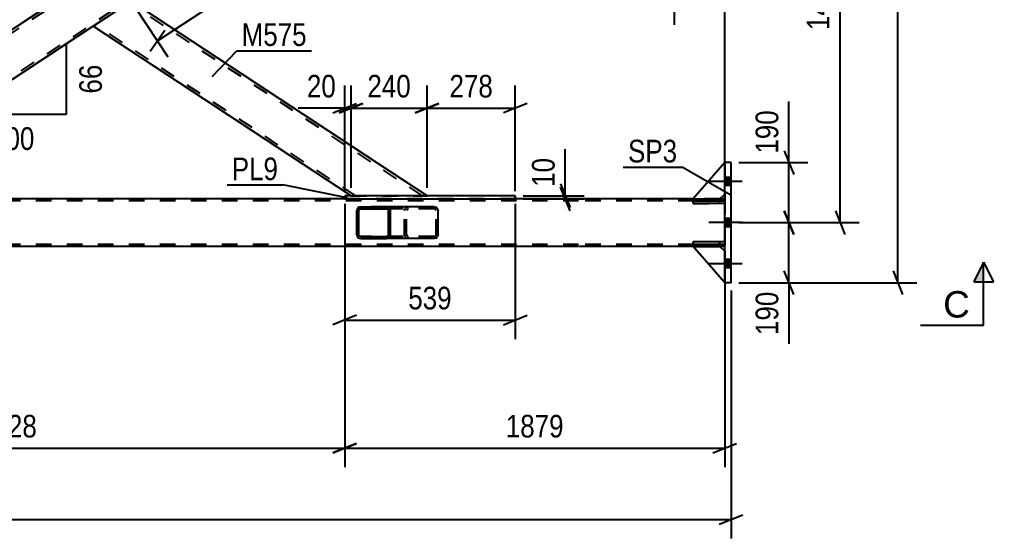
# Model space of a CAD drawing. Header units: millimetres. Extents: x -815 to 374, y -743 to 98.
# Drawn here: x -166.5 to -43.3, y -474.2 to -408.5 of the extents above; entities that cross this region are included whole.
import ezdxf

# ---------------------------------------------------------------- set-up
doc = ezdxf.new("R2010")
doc.units = ezdxf.units.MM
doc.linetypes.add('DXK_LINE_DOT2', pattern=[3.9198, 1.9599, -1.9599])
doc.styles.add('Arial', font='ARIAL.TTF', dxfattribs={"height": 0.2})
doc.styles.add('Arial Narrow', font='ARIALN.TTF', dxfattribs={"height": 0.2})

# ---------------------------------------------------------------- blocks, each defined once
blk = doc.blocks.new('Part-232933173-2570 - 2504')
at = {"color": 7, "linetype": 'DXK_LINE_DOT2'}
for p, q in [((-77.32, -426.63), (-81.32, -431.23)), ((-77.32, -430.63), (-77.32, -426.63)), ((-77.92, -431.23), (-77.32, -430.63)), ((-81.32, -431.23), (-77.92, -431.23))]:
    blk.add_line(p, q, dxfattribs=at)
blk = doc.blocks.new('Part-232933173-2571 - 2504')
at = {"color": 2, "linetype": 'Continuous'}
for p, q in [((-77.32, -426.63), (-81.32, -431.23)), ((-77.92, -431.23), (-77.32, -430.63)), ((-81.32, -431.23), (-77.92, -431.23))]:
    blk.add_line(p, q, dxfattribs=at)
at = {"color": 7, "linetype": 'DXK_LINE_DOT2'}
blk.add_line((-77.32, -426.63), (-77.32, -430.63), dxfattribs=at)
blk = doc.blocks.new('Part-232933173-2568 - 2504')
at = {"color": 7, "linetype": 'DXK_LINE_DOT2'}
for p, q in [((-81.32, -437.23), (-77.92, -437.23)), ((-77.32, -441.83), (-81.32, -437.23)), ((-77.92, -437.23), (-77.32, -437.83)), ((-77.32, -437.83), (-77.32, -441.83))]:
    blk.add_line(p, q, dxfattribs=at)
blk = doc.blocks.new('Bolt-232933173-2523 - 2504')
at = {"linetype": 'Continuous'}
for points in [[(-77.32, -428.51), (-77.32, -429.55), (-76.52, -429.55), (-76.52, -428.51)], [(-77.32, -428.51), (-77.32, -429.55), (-76.52, -429.55), (-76.52, -428.51)], [(-77.32, -428.51), (-77.32, -429.55), (-76.52, -429.55), (-76.52, -428.51)], [(-77.32, -433.71), (-77.32, -434.75), (-76.52, -434.75), (-76.52, -433.71)], [(-77.32, -433.71), (-77.32, -434.75), (-76.52, -434.75), (-76.52, -433.71)], [(-77.32, -438.91), (-77.32, -439.95), (-76.52, -439.95), (-76.52, -438.91)], [(-77.32, -438.91), (-77.32, -439.95), (-76.52, -439.95), (-76.52, -438.91)], [(-77.32, -438.91), (-77.32, -439.95), (-76.52, -439.95), (-76.52, -438.91)]]:
    blk.add_hatch(color=1, dxfattribs=at).paths.add_polyline_path(points)
at = {"color": 1, "linetype": 'Continuous'}
for p, q in [((-75.12, -429.03), (-79.32, -429.03)), ((-75.12, -429.03), (-79.32, -429.03)), ((-75.12, -429.03), (-79.32, -429.03)), ((-76.52, -428.51), (-77.32, -428.51)), ((-76.52, -428.51), (-77.32, -428.51)), ((-76.52, -428.51), (-77.32, -428.51)), ((-76.52, -429.55), (-77.32, -429.55)), ((-76.52, -429.55), (-77.32, -429.55)), ((-76.52, -429.55), (-77.32, -429.55)), ((-75.12, -434.23), (-79.32, -434.23)), ((-75.12, -434.23), (-79.32, -434.23)), ((-76.52, -433.71), (-77.32, -433.71)), ((-76.52, -433.71), (-77.32, -433.71)), ((-76.52, -434.75), (-77.32, -434.75)), ((-76.52, -434.75), (-77.32, -434.75)), ((-75.12, -439.43), (-79.32, -439.43)), ((-75.12, -439.43), (-79.32, -439.43)), ((-75.12, -439.43), (-79.32, -439.43)), ((-76.52, -438.91), (-77.32, -438.91)), ((-76.52, -438.91), (-77.32, -438.91)), ((-76.52, -438.91), (-77.32, -438.91)), ((-76.52, -439.95), (-77.32, -439.95)), ((-76.52, -439.95), (-77.32, -439.95)), ((-76.52, -439.95), (-77.32, -439.95))]:
    blk.add_line(p, q, dxfattribs=at)
blk = doc.blocks.new('Part-232933173-2565 - 2504')
at = {"color": 7, "linetype": 'DXK_LINE_DOT2'}
for p, q in [((-77.32, -431.47), (-81.32, -431.47)), ((-81.32, -431.47), (-81.32, -431.79)), ((-81.32, -431.79), (-77.32, -431.79)), ((-77.92, -431.79), (-77.92, -431.47)), ((-77.32, -431.79), (-77.32, -431.47))]:
    blk.add_line(p, q, dxfattribs=at)
blk = doc.blocks.new('Part-232933173-2569 - 2504')
at = {"color": 2, "linetype": 'Continuous'}
for p, q in [((-81.32, -437.23), (-77.92, -437.23)), ((-77.32, -441.83), (-81.32, -437.23)), ((-77.92, -437.23), (-77.32, -437.83))]:
    blk.add_line(p, q, dxfattribs=at)
at = {"color": 7, "linetype": 'DXK_LINE_DOT2'}
blk.add_line((-77.32, -441.83), (-77.32, -437.83), dxfattribs=at)
blk = doc.blocks.new('Part-232933173-2566 - 2504')
at = {"color": 2, "linetype": 'Continuous'}
for p, q in [((-81.32, -436.99), (-81.32, -436.67)), ((-77.32, -436.67), (-81.32, -436.67)), ((-77.32, -436.99), (-81.32, -436.99)), ((-77.32, -436.99), (-77.32, -436.67))]:
    blk.add_line(p, q, dxfattribs=at)
at = {"color": 7, "linetype": 'DXK_LINE_DOT2'}
blk.add_line((-77.92, -436.99), (-77.92, -436.67), dxfattribs=at)
blk = doc.blocks.new('Part-232933173-2564 - 2504')
at = {"color": 7, "linetype": 'DXK_LINE_DOT2'}
for p, q in [((-77.32, -436.67), (-81.32, -436.67)), ((-81.32, -436.67), (-81.32, -436.99)), ((-81.32, -436.99), (-77.32, -436.99)), ((-77.92, -436.99), (-77.92, -436.67)), ((-77.32, -436.99), (-77.32, -436.67))]:
    blk.add_line(p, q, dxfattribs=at)
blk = doc.blocks.new('Part-232933173-2567 - 2504')
at = {"color": 2, "linetype": 'Continuous'}
for p, q in [((-81.32, -431.79), (-81.32, -431.47)), ((-81.32, -431.47), (-77.32, -431.47)), ((-77.32, -431.79), (-81.32, -431.79)), ((-77.32, -431.47), (-77.32, -431.79))]:
    blk.add_line(p, q, dxfattribs=at)
at = {"color": 7, "linetype": 'DXK_LINE_DOT2'}
blk.add_line((-77.92, -431.79), (-77.92, -431.47), dxfattribs=at)
blk = doc.blocks.new('Part-232933173-2607 - 2504')
at = {"color": 7, "linetype": 'DXK_LINE_DOT2'}
for p, q in [((-95.8, -431.47), (-774.89, -431.47)), ((-103.8, -431.23), (-125.35, -431.23)), ((-77.32, -431.47), (-95.7, -431.47)), ((-77.92, -431.23), (-81.32, -431.23)), ((-77.32, -437.23), (-77.32, -431.23)), ((-77.32, -431.23), (-77.32, -431.23)), ((-77.32, -431.23), (-77.32, -437.23)), ((-77.32, -431.23), (-77.32, -431.23)), ((-95.8, -436.99), (-774.89, -436.99)), ((-77.32, -436.99), (-95.7, -436.99)), ((-77.92, -437.23), (-81.32, -437.23)), ((-77.32, -437.23), (-77.32, -437.23)), ((-77.32, -437.23), (-77.32, -437.23))]:
    blk.add_line(p, q, dxfattribs=at)
at = {"color": 2, "linetype": 'Continuous'}
for p, q in [((-125.35, -431.23), (-188.94, -431.23)), ((-95.8, -431.23), (-103.8, -431.23)), ((-81.32, -431.23), (-95.7, -431.23)), ((-77.32, -431.23), (-77.92, -431.23)), ((-95.8, -437.23), (-770.89, -437.23)), ((-81.32, -437.23), (-95.7, -437.23)), ((-77.32, -437.23), (-77.92, -437.23))]:
    blk.add_line(p, q, dxfattribs=at)
blk = doc.blocks.new('Part-232933173-3053 - 2504')
at = {"color": 7, "linetype": 'DXK_LINE_DOT2'}
for p, q in [((-123.97, -381.63), (-197.5, -429.99)), ((-115.52, -381.63), (-190.32, -430.83)), ((-114.94, -381.63), (-124.55, -381.63)), ((-157.14, -403.07), (-161.95, -406.23)), ((-152.34, -406.23), (-157.14, -409.39)), ((-197.5, -429.61), (-197.5, -430.82)), ((-189.74, -430.83), (-197.5, -430.83))]:
    blk.add_line(p, q, dxfattribs=at)
at = {"color": 2, "linetype": 'Continuous'}
for p, q in [((-124.55, -381.63), (-157.14, -403.07)), ((-114.94, -381.63), (-152.34, -406.23)), ((-161.95, -406.23), (-197.5, -429.61)), ((-157.14, -409.39), (-189.74, -430.83)), ((-197.5, -430.83), (-197.5, -430.82))]:
    blk.add_line(p, q, dxfattribs=at)
blk = doc.blocks.new('Part-232933173-3061 - 2504')
at = {"linetype": 'Continuous'}
h = blk.add_hatch(dxfattribs=at)
h.set_pattern_fill('', scale=0.7, style=0, pattern_type=0)
h.set_pattern_definition([(45, (-123.7894, -435.9295), (-1.57154, 1.57154), [])])
h.paths.add_polyline_path([(-123.83, -435.75), (-123.79, -435.93), (-123.68, -436.09), (-123.51, -436.19), (-123.32, -436.23), (-120.08, -436.23), (-119.89, -436.19), (-119.72, -436.09), (-119.61, -435.93), (-119.57, -435.75), (-119.57, -432.71), (-119.61, -432.52), (-119.72, -432.37), (-119.89, -432.26), (-120.08, -432.23), (-123.32, -432.23), (-123.51, -432.26), (-123.68, -432.37), (-123.79, -432.52), (-123.83, -432.71)])
h.paths.add_polyline_path([(-123.55, -432.61), (-123.5, -432.54), (-123.42, -432.48), (-123.32, -432.47), (-120.08, -432.47), (-119.98, -432.48), (-119.9, -432.54), (-119.85, -432.61), (-119.83, -432.71), (-119.83, -435.75), (-119.85, -435.84), (-119.9, -435.92), (-119.98, -435.97), (-120.08, -435.99), (-123.32, -435.99), (-123.42, -435.97), (-123.5, -435.92), (-123.55, -435.84), (-123.57, -435.75), (-123.57, -432.71)])
at = {"color": 2, "linetype": 'Continuous'}
for p, q in [((-123.79, -432.52), (-123.83, -432.71)), ((-123.83, -435.75), (-123.83, -432.71)), ((-123.57, -432.71), (-123.55, -432.61)), ((-123.57, -435.75), (-123.57, -432.71)), ((-123.55, -432.61), (-123.5, -432.54)), ((-123.32, -432.23), (-123.51, -432.26)), ((-123.5, -432.54), (-123.42, -432.48)), ((-123.42, -432.48), (-123.32, -432.47)), ((-123.32, -432.23), (-120.08, -432.23)), ((-123.32, -432.47), (-120.08, -432.47)), ((-114.05, -432.23), (-120.08, -432.23)), ((-119.89, -432.26), (-120.08, -432.23)), ((-120.08, -432.47), (-119.98, -432.48)), ((-119.98, -432.48), (-119.9, -432.54)), ((-119.9, -432.54), (-119.85, -432.61)), ((-119.85, -432.61), (-119.83, -432.71)), ((-119.83, -435.75), (-119.83, -432.71)), ((-119.57, -432.71), (-119.61, -432.52)), ((-119.57, -435.75), (-119.57, -432.71)), ((-114.05, -432.23), (-113.86, -432.26)), ((-113.58, -432.52), (-113.54, -432.71)), ((-113.54, -435.75), (-113.54, -432.71)), ((-123.83, -435.75), (-123.79, -435.93)), ((-123.55, -435.84), (-123.57, -435.75)), ((-123.5, -435.92), (-123.55, -435.84)), ((-119.85, -435.84), (-119.9, -435.92)), ((-119.83, -435.75), (-119.85, -435.84)), ((-119.61, -435.93), (-119.57, -435.75)), ((-113.54, -435.75), (-113.58, -435.93)), ((-123.51, -436.19), (-123.32, -436.23)), ((-123.42, -435.97), (-123.5, -435.92)), ((-123.32, -435.99), (-123.42, -435.97)), ((-123.32, -435.99), (-120.08, -435.99)), ((-123.32, -436.23), (-120.08, -436.23)), ((-119.98, -435.97), (-120.08, -435.99)), ((-120.08, -436.23), (-119.89, -436.19)), ((-114.05, -436.23), (-120.08, -436.23)), ((-119.9, -435.92), (-119.98, -435.97)), ((-113.86, -436.19), (-114.05, -436.23))]:
    blk.add_line(p, q, dxfattribs=at)
at = {"color": 7, "linetype": 'DXK_LINE_DOT2'}
for p, q in [((-120.08, -432.23), (-123.32, -432.23)), ((-114.05, -432.47), (-123.32, -432.47)), ((-117.8, -432.71), (-117.76, -432.52)), ((-117.8, -435.75), (-117.8, -432.71)), ((-117.52, -432.61), (-117.54, -432.71)), ((-117.54, -435.75), (-117.54, -432.71)), ((-117.47, -432.54), (-117.52, -432.61)), ((-117.48, -432.26), (-117.29, -432.23)), ((-117.47, -432.54), (-117.44, -432.52)), ((-117.44, -432.52), (-117.38, -432.48)), ((-117.38, -432.48), (-117.29, -432.47)), ((-113.95, -432.48), (-114.05, -432.47)), ((-113.87, -432.54), (-113.95, -432.48)), ((-113.82, -432.61), (-113.87, -432.54)), ((-113.8, -432.71), (-113.82, -432.61)), ((-113.8, -435.75), (-113.8, -432.71)), ((-117.76, -435.93), (-117.8, -435.75)), ((-117.54, -435.75), (-117.52, -435.84)), ((-117.52, -435.84), (-117.47, -435.92)), ((-113.87, -435.92), (-113.82, -435.84)), ((-113.82, -435.84), (-113.8, -435.75)), ((-114.05, -435.99), (-123.32, -435.99)), ((-120.08, -436.23), (-123.32, -436.23)), ((-117.29, -436.23), (-117.48, -436.19)), ((-117.47, -435.92), (-117.44, -435.93)), ((-117.44, -435.93), (-117.38, -435.97)), ((-117.38, -435.97), (-117.29, -435.99)), ((-114.05, -435.99), (-113.95, -435.97)), ((-113.95, -435.97), (-113.87, -435.92))]:
    blk.add_line(p, q, dxfattribs=at)
at = {"color": 2, "linetype": 'Continuous'}
for centre, start, end in [((-123.34, -432.73), 110.7583, 155.68), ((-120.06, -432.73), 24.32, 69.2417), ((-114.03, -432.73), 24.32, 69.2417), ((-123.34, -435.73), 204.32, 249.2417), ((-120.06, -435.73), 290.7583, 335.68), ((-114.03, -435.73), 290.7583, 335.68)]:
    blk.add_arc(centre, 0.496, start, end, dxfattribs=at)
at = {"color": 7, "linetype": 'DXK_LINE_DOT2'}
for centre, start, end in [((-117.31, -432.73), 110.7583, 155.68), ((-117.31, -435.73), 204.32, 249.2417)]:
    blk.add_arc(centre, 0.496, start, end, dxfattribs=at)
blk = doc.blocks.new('Part-232933173-2710 - 2504')
at = {"color": 2, "linetype": 'Continuous'}
for p, q in [((-125.35, -430.83), (-125.35, -431.23)), ((-103.8, -430.83), (-125.35, -430.83)), ((-103.8, -430.83), (-103.8, -431.23)), ((-103.8, -430.83), (-103.8, -430.83)), ((-125.35, -431.23), (-103.8, -431.23)), ((-103.8, -431.23), (-103.8, -431.23))]:
    blk.add_line(p, q, dxfattribs=at)
at = {"color": 7, "linetype": 'DXK_LINE_DOT2'}
for p, q in [((-125.35, -430.83), (-125.35, -431.23)), ((-103.8, -431.23), (-103.8, -430.83)), ((-103.8, -430.83), (-103.8, -430.83)), ((-103.8, -431.23), (-103.8, -431.23))]:
    blk.add_line(p, q, dxfattribs=at)
blk = doc.blocks.new('Part-232933173-2894 - 2504')
at = {"color": 2, "linetype": 'Continuous'}
for p, q in [((-77.32, -441.83), (-77.32, -426.63)), ((-76.52, -426.63), (-77.32, -426.63)), ((-76.52, -441.83), (-76.52, -426.63)), ((-76.52, -441.83), (-77.32, -441.83))]:
    blk.add_line(p, q, dxfattribs=at)
at = {"color": 7, "linetype": 'DXK_LINE_DOT2'}
for p, q in [((-77.32, -426.63), (-77.32, -441.83)), ((-76.52, -426.63), (-76.52, -426.63)), ((-76.52, -441.83), (-76.52, -426.63)), ((-76.52, -441.83), (-76.52, -441.83))]:
    blk.add_line(p, q, dxfattribs=at)
blk = doc.blocks.new('Part-232933173-3048 - 2504')
at = {"color": 2, "linetype": 'Continuous'}
for p, q in [((-157.14, -409.39), (-152.34, -406.23)), ((-114.94, -430.83), (-152.34, -406.23)), ((-124.55, -430.83), (-157.14, -409.39))]:
    blk.add_line(p, q, dxfattribs=at)
at = {"color": 7, "linetype": 'DXK_LINE_DOT2'}
for p, q in [((-152.38, -406.26), (-152.92, -406.61)), ((-152.92, -406.61), (-152.92, -406.61)), ((-115.52, -430.83), (-152.63, -406.42)), ((-156.85, -409.2), (-156.83, -409.18)), ((-123.97, -430.83), (-156.85, -409.2)), ((-156.56, -409), (-156.56, -409)), ((-124.55, -430.83), (-114.94, -430.83))]:
    blk.add_line(p, q, dxfattribs=at)
blk = doc.blocks.new('StraightDimension-232933173-26908 - 2504')
at = {"color": 7, "linetype": 'Continuous'}
for p, q in [((-114.94, -429.83), (-114.94, -416.9)), ((-103.8, -430.23), (-103.8, -416.9)), ((-116.44, -420.35), (-113.44, -419.15)), ((-114.94, -419.75), (-103.8, -419.75)), ((-102.3, -419.15), (-105.3, -420.35))]:
    blk.add_line(p, q, dxfattribs=at)
at = {"color": 0}
blk.add_wipeout([(-106.03, -419), (-106.03, -414.8), (-112.71, -414.8), (-112.71, -419)], dxfattribs=at)
at = {"color": 3, "style": 'Arial Narrow'}
blk.add_text('278', height=2.863, dxfattribs=at).set_placement((-112.11, -418.4))
blk = doc.blocks.new('StraightDimension-232933173-3098 - 2504')
at = {"color": 7, "linetype": 'Continuous'}
for p, q in [((-83.7, -382.23), (-83.7, -409.2)), ((-77.32, -430.23), (-77.32, -403.95)), ((-85.2, -407.4), (-82.2, -406.2)), ((-75.82, -406.2), (-78.82, -407.4)), ((-83.7, -406.8), (-91.44, -406.8)), ((-83.7, -406.8), (-91.44, -406.8)), ((-83.7, -406.8), (-77.32, -406.8))]:
    blk.add_line(p, q, dxfattribs=at)
at = {"color": 0}
blk.add_wipeout([(-84.23, -406.05), (-84.23, -401.85), (-90.91, -401.85), (-90.91, -406.05)], dxfattribs=at)
at = {"color": 3, "style": 'Arial Narrow'}
blk.add_text('160', height=2.863, dxfattribs=at).set_placement((-90.31, -405.45))
blk = doc.blocks.new('StraightDimension-232933173-26910 - 2504')
at = {"color": 7, "linetype": 'Continuous'}
for p, q in [((-125.35, -430.23), (-125.35, -416.9)), ((-124.55, -429.83), (-124.55, -416.9)), ((-125.35, -419.75), (-131.26, -419.75)), ((-125.35, -419.75), (-131.26, -419.75)), ((-126.85, -420.35), (-123.85, -419.15)), ((-123.05, -419.15), (-126.05, -420.35)), ((-125.35, -419.75), (-124.55, -419.75))]:
    blk.add_line(p, q, dxfattribs=at)
at = {"color": 0}
blk.add_wipeout([(-125.88, -419), (-125.88, -414.8), (-130.73, -414.8), (-130.73, -419)], dxfattribs=at)
at = {"color": 3, "style": 'Arial Narrow'}
blk.add_text('20', height=2.863, dxfattribs=at).set_placement((-130.13, -418.4))
blk = doc.blocks.new('StraightDimension-232933173-4519 - 2504')
at = {"color": 7, "linetype": 'Continuous'}
for p, q in [((-69.2, -426.63), (-69.2, -418.89)), ((-69.2, -426.63), (-69.2, -418.89)), ((-69.8, -425.13), (-68.6, -428.13)), ((-75.52, -426.63), (-66.8, -426.63)), ((-69.2, -434.23), (-69.2, -426.63)), ((-68.6, -435.73), (-69.8, -432.73)), ((-75.52, -434.23), (-66.8, -434.23))]:
    blk.add_line(p, q, dxfattribs=at)
at = {"color": 0}
blk.add_wipeout([(-69.95, -419.42), (-74.15, -419.42), (-74.15, -426.1), (-69.95, -426.1)], dxfattribs=at)
at = {"color": 3, "style": 'Arial Narrow'}
blk.add_text('190', height=2.863, rotation=90.0002, dxfattribs=at).set_placement((-70.55, -425.5))
blk = doc.blocks.new('StraightDimension-232933173-3826 - 2504')
at = {"color": 7, "linetype": 'Continuous'}
for p, q in [((-76.52, -442.83), (-76.52, -474.18)), ((-78.02, -472.38), (-75.02, -471.18)), ((-775.69, -471.78), (-76.52, -471.78))]:
    blk.add_line(p, q, dxfattribs=at)
blk = doc.blocks.new('StraightDimension-232933173-26495 - 2504')
at = {"color": 7, "linetype": 'Continuous'}
for p, q in [((-210.48, -432.23), (-210.48, -465.15)), ((-125.35, -432.23), (-125.35, -465.15)), ((-208.98, -462.15), (-211.98, -463.35)), ((-210.48, -462.75), (-125.35, -462.75)), ((-126.85, -463.35), (-123.85, -462.15))]:
    blk.add_line(p, q, dxfattribs=at)
at = {"color": 0}
blk.add_wipeout([(-163.66, -462), (-163.66, -457.8), (-172.17, -457.8), (-172.17, -462)], dxfattribs=at)
at = {"color": 3, "style": 'Arial Narrow'}
blk.add_text('2128', height=2.863, dxfattribs=at).set_placement((-171.57, -461.4))
blk = doc.blocks.new('StraightDimension-232933173-3363 - 2504')
at = {"color": 7, "linetype": 'Continuous'}
for p, q in [((-97.47, -430.83), (-97.47, -424.92)), ((-97.47, -430.83), (-97.47, -424.92)), ((-98.07, -429.33), (-96.87, -432.33)), ((-102.8, -430.83), (-95.07, -430.83)), ((-96.87, -432.73), (-98.07, -429.73)), ((-97.47, -431.23), (-97.47, -430.83)), ((-102.8, -431.23), (-95.07, -431.23))]:
    blk.add_line(p, q, dxfattribs=at)
at = {"color": 0}
blk.add_wipeout([(-98.22, -425.44), (-102.42, -425.44), (-102.42, -430.3), (-98.22, -430.3)], dxfattribs=at)
at = {"color": 3, "style": 'Arial Narrow'}
blk.add_text('10', height=2.863, rotation=90.0002, dxfattribs=at).set_placement((-98.82, -429.7))
blk = doc.blocks.new('StraightDimension-232933173-4511 - 2504')
at = {"color": 7, "linetype": 'Continuous'}
for p, q in [((-69.8, -432.73), (-68.6, -435.73)), ((-75.52, -434.23), (-66.8, -434.23)), ((-69.2, -441.83), (-69.2, -434.23)), ((-68.6, -443.33), (-69.8, -440.33)), ((-75.52, -441.83), (-66.8, -441.83)), ((-69.2, -441.83), (-69.2, -449.56)), ((-69.2, -441.83), (-69.2, -449.56))]:
    blk.add_line(p, q, dxfattribs=at)
at = {"color": 0}
blk.add_wipeout([(-69.95, -442.35), (-74.15, -442.35), (-74.15, -449.04), (-69.95, -449.04)], dxfattribs=at)
at = {"color": 3, "style": 'Arial Narrow'}
blk.add_text('190', height=2.863, rotation=90.0002, dxfattribs=at).set_placement((-70.55, -448.44))
blk = doc.blocks.new('AngleDimension-232933173-3812 - 2504')
at = {"color": 7, "linetype": 'Continuous'}
for p, q in [((-158.13, -410.03), (-160.55, -411.63)), ((-160.55, -411.63), (-174.08, -420.53)), ((-160.55, -411.63), (-160.55, -420.53)), ((-160.55, -420.53), (-174.08, -420.53))]:
    blk.add_line(p, q, dxfattribs=at)
at = {"color": 0}
for points in [[(-155.45, -413.65), (-159.65, -413.65), (-159.65, -418.5), (-155.45, -418.5)], [(-163.97, -425.63), (-163.97, -421.43), (-170.66, -421.43), (-170.66, -425.63)]]:
    blk.add_wipeout(points, dxfattribs=at)
at = {"color": 3, "style": 'Arial Narrow'}
blk.add_text('66', height=2.863, rotation=90.0002, dxfattribs=at).set_placement((-156.05, -417.9))
blk.add_text('100', height=2.863, dxfattribs=at).set_placement((-170.06, -425.03))
blk = doc.blocks.new('StraightDimension-232933173-3902 - 2504')
at = {"color": 7, "linetype": 'Continuous'}
for p, q in [((-125.35, -431.83), (-125.35, -448.95)), ((-103.8, -431.83), (-103.8, -448.95)), ((-123.85, -445.95), (-126.85, -447.15)), ((-125.35, -446.55), (-103.8, -446.55)), ((-105.3, -447.15), (-102.3, -445.95))]:
    blk.add_line(p, q, dxfattribs=at)
at = {"color": 0}
blk.add_wipeout([(-111.23, -445.8), (-111.23, -441.6), (-117.92, -441.6), (-117.92, -445.8)], dxfattribs=at)
at = {"color": 3, "style": 'Arial Narrow'}
blk.add_text('539', height=2.863, dxfattribs=at).set_placement((-117.32, -445.2))
blk = doc.blocks.new('StraightDimension-232933173-4506 - 2504')
at = {"color": 7, "linetype": 'Continuous'}
for p, q in [((-62.13, -379.73), (-63.33, -376.73)), ((-81.9, -378.23), (-60.33, -378.23)), ((-62.73, -434.23), (-62.73, -378.23)), ((-63.33, -432.73), (-62.13, -435.73)), ((-75.52, -434.23), (-60.33, -434.23))]:
    blk.add_line(p, q, dxfattribs=at)
at = {"color": 0}
blk.add_wipeout([(-63.48, -401.97), (-67.68, -401.97), (-67.68, -410.48), (-63.48, -410.48)], dxfattribs=at)
at = {"color": 3, "style": 'Arial Narrow'}
blk.add_text('1400', height=2.863, rotation=90.0002, dxfattribs=at).set_placement((-64.08, -409.88))
blk = doc.blocks.new('StraightDimension-232933173-4528 - 2504')
at = {"color": 7, "linetype": 'Continuous'}
for p, q in [((-55.43, -441.83), (-55.43, -366.03)), ((-56.03, -440.33), (-54.83, -443.33)), ((-75.52, -441.83), (-53.03, -441.83))]:
    blk.add_line(p, q, dxfattribs=at)
blk = doc.blocks.new('StraightDimension-232933173-26909 - 2504')
at = {"color": 7, "linetype": 'Continuous'}
for p, q in [((-124.55, -429.83), (-124.55, -416.9)), ((-114.94, -429.83), (-114.94, -416.9)), ((-126.05, -420.35), (-123.05, -419.15)), ((-124.55, -419.75), (-114.94, -419.75)), ((-113.44, -419.15), (-116.44, -420.35))]:
    blk.add_line(p, q, dxfattribs=at)
at = {"color": 0}
blk.add_wipeout([(-116.4, -419), (-116.4, -414.8), (-123.09, -414.8), (-123.09, -419)], dxfattribs=at)
at = {"color": 3, "style": 'Arial Narrow'}
blk.add_text('240', height=2.863, dxfattribs=at).set_placement((-122.49, -418.4))
blk = doc.blocks.new('StraightDimension-232933173-26494 - 2504')
at = {"color": 7, "linetype": 'Continuous'}
for p, q in [((-125.35, -432.23), (-125.35, -465.15)), ((-77.32, -438.23), (-77.32, -465.15)), ((-123.85, -462.15), (-126.85, -463.35)), ((-125.35, -462.75), (-77.32, -462.75)), ((-78.82, -463.35), (-75.82, -462.15))]:
    blk.add_line(p, q, dxfattribs=at)
at = {"color": 0}
blk.add_wipeout([(-97.08, -462), (-97.08, -457.8), (-105.59, -457.8), (-105.59, -462)], dxfattribs=at)
at = {"color": 3, "style": 'Arial Narrow'}
blk.add_text('1879', height=2.863, dxfattribs=at).set_placement((-104.99, -461.4))
blk = doc.blocks.new('StraightDimension-232933173-26859 - 2504')
at = {"color": 7, "linetype": 'Continuous'}
for p, q in [((-114.39, -382.46), (-110.32, -388.66)), ((-112.56, -387.98), (-110.71, -385.32)), ((-149.04, -411.25), (-111.64, -386.65)), ((-151.79, -407.06), (-147.72, -413.25)), ((-148.11, -409.92), (-149.96, -412.58))]:
    blk.add_line(p, q, dxfattribs=at)
at = {"color": 0}
blk.add_wipeout([(-127.19, -395.98), (-129.5, -392.48), (-136.61, -397.15), (-134.3, -400.66)], dxfattribs=at)
at = {"color": 3, "style": 'Arial Narrow'}
blk.add_text('1119', height=2.863, rotation=33.3347, dxfattribs=at).set_placement((-134.13, -399.83))
blk = doc.blocks.new('Mark-232933173-3044 - 2504')
at = {"color": 0}
blk.add_wipeout([(-130.15, -411.88), (-130.15, -408.88), (-138.38, -408.88), (-138.38, -411.88)], dxfattribs=at)
blk.add_wipeout([(-130.15, -411.88), (-130.15, -408.88), (-138.38, -408.88), (-138.38, -411.88)], dxfattribs=at)
at = {"color": 30, "linetype": 'Continuous'}
for p, q in [((-142.11, -415.74), (-138.98, -412.48)), ((-138.98, -412.48), (-129.55, -412.48))]:
    blk.add_line(p, q, dxfattribs=at)
at = {"color": 3, "style": 'Arial Narrow'}
blk.add_text('M575', height=2.863, dxfattribs=at).set_placement((-138.38, -411.88))
blk = doc.blocks.new('Mark-232933173-2706 - 2504')
at = {"color": 0}
blk.add_wipeout([(-133.78, -428.86), (-133.78, -425.86), (-139.63, -425.86), (-139.63, -428.86)], dxfattribs=at)
blk.add_wipeout([(-133.78, -428.86), (-133.78, -425.86), (-139.63, -425.86), (-139.63, -428.86)], dxfattribs=at)
at = {"color": 30, "linetype": 'Continuous'}
for p in [(-140.23, -429.46), (-125.04, -431.09)]:
    blk.add_line(p, (-133.18, -429.46), dxfattribs=at)
at = {"color": 3, "style": 'Arial Narrow'}
blk.add_text('PL9', height=2.863, dxfattribs=at).set_placement((-139.63, -428.86))
blk = doc.blocks.new('SectionMark-232933173-4719 - 2504')
at = {"linetype": 'Continuous'}
blk.add_hatch(color=6, dxfattribs=at).paths.add_polyline_path([(-44.59, -441.73), (-45.84, -441.73), (-44.59, -439.23)])
at = {"color": 6, "linetype": 'Continuous'}
for p, q in [((-44.59, -439.23), (-45.84, -441.73)), ((-44.59, -447.23), (-44.59, -439.23)), ((-44.59, -439.23), (-43.34, -441.73)), ((-45.84, -441.73), (-43.34, -441.73)), ((-44.59, -447.23), (-52.59, -447.23))]:
    blk.add_line(p, q, dxfattribs=at)
at = {"color": 0, "linetype": 'Continuous'}
blk.add_wipeout([(-46.34, -446.23), (-46.34, -442.73), (-49.71, -442.73), (-49.71, -446.23)], dxfattribs=at)
at = {"color": 3, "linetype": 'Continuous', "style": 'Arial'}
blk.add_text('C', height=3.34, dxfattribs=at).set_placement((-49.71, -446.23))
blk = doc.blocks.new('Mark-232933173-2890 - 2504')
at = {"color": 0}
blk.add_wipeout([(-83.32, -426.61), (-83.32, -423.61), (-89.54, -423.61), (-89.54, -426.61)], dxfattribs=at)
blk.add_wipeout([(-83.32, -426.61), (-83.32, -423.61), (-89.54, -423.61), (-89.54, -426.61)], dxfattribs=at)
at = {"color": 30, "linetype": 'Continuous'}
for p in [(-90.14, -427.21), (-76.63, -430.71)]:
    blk.add_line(p, (-82.72, -427.21), dxfattribs=at)
at = {"color": 3, "style": 'Arial Narrow'}
blk.add_text('SP3', height=2.863, dxfattribs=at).set_placement((-89.54, -426.61))

msp = doc.modelspace()

# ---------------------------------------------------------------- block references
for name in ['Part-232933173-3053 - 2504', 'Part-232933173-3048 - 2504', 'Part-232933173-2570 - 2504', 'Part-232933173-2571 - 2504', 'Part-232933173-2894 - 2504', 'Bolt-232933173-2523 - 2504', 'Part-232933173-2710 - 2504', 'Part-232933173-2607 - 2504', 'Part-232933173-2565 - 2504', 'Part-232933173-2567 - 2504', 'Part-232933173-3061 - 2504', 'Part-232933173-2566 - 2504', 'Part-232933173-2564 - 2504', 'Part-232933173-2568 - 2504', 'Part-232933173-2569 - 2504', 'StraightDimension-232933173-3826 - 2504']:
    msp.add_blockref(name, (0, 0))

# ---------------------------------------------------------------- next in the draw order: block references
for name in ['StraightDimension-232933173-3098 - 2504', 'AngleDimension-232933173-3812 - 2504', 'StraightDimension-232933173-26910 - 2504', 'StraightDimension-232933173-26908 - 2504', 'StraightDimension-232933173-26495 - 2504']:
    msp.add_blockref(name, (0, 0))

# ---------------------------------------------------------------- next in the draw order: block references
for name in ['StraightDimension-232933173-4519 - 2504', 'StraightDimension-232933173-3363 - 2504']:
    msp.add_blockref(name, (0, 0))

# ---------------------------------------------------------------- next in the draw order: block references
for name in ['StraightDimension-232933173-3902 - 2504', 'StraightDimension-232933173-4511 - 2504']:
    msp.add_blockref(name, (0, 0))

# ---------------------------------------------------------------- next in the draw order: block references
msp.add_blockref('StraightDimension-232933173-4506 - 2504', (0, 0))

# ---------------------------------------------------------------- next in the draw order: block references
msp.add_blockref('StraightDimension-232933173-4528 - 2504', (0, 0))

# ---------------------------------------------------------------- next in the draw order: block references
for name in ['StraightDimension-232933173-26859 - 2504', 'StraightDimension-232933173-26909 - 2504', 'Mark-232933173-2890 - 2504', 'StraightDimension-232933173-26494 - 2504']:
    msp.add_blockref(name, (0, 0))

# ---------------------------------------------------------------- next in the draw order: block references
for name in ['Mark-232933173-3044 - 2504', 'Mark-232933173-2706 - 2504', 'SectionMark-232933173-4719 - 2504']:
    msp.add_blockref(name, (0, 0))

doc.saveas('drawing.dxf')
